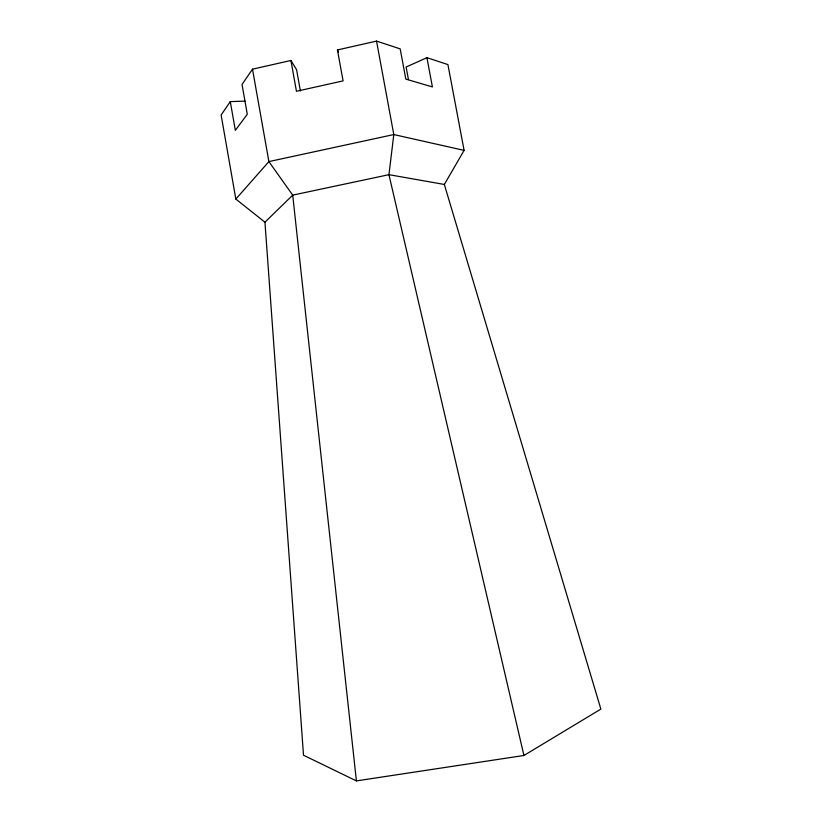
<?xml version="1.0" encoding="UTF-8"?>
<svg xmlns="http://www.w3.org/2000/svg" width="822" height="822" viewBox="0 0 822 822"><rect width="100%" height="100%" fill="white"/><g stroke="black" fill="none" stroke-linecap="round" stroke-linejoin="round"><path stroke-width="1.23" d="M245.028 101.106L230.283 101.62L221.128 115.008L235.842 199.078L264.951 222.197L303.503 755.223L356.399 780.9L523.933 755.48L600.872 709.088L444.342 184.457L464.101 150.375L447.928 64.589L426.926 57.674L406.109 67.024L408.452 79.58M300.4 90.975L296.567 69.654L290.926 60.479L252.498 69.171L242.028 84.461L247.288 114.248L235.339 130.359L230.283 101.62M235.842 199.078L268.886 161.595L393.8 134.561L464.101 150.375M264.951 222.197L292.714 195.133L388.94 174.675L444.342 184.457M290.926 60.479L296.454 91.283L343.082 80.885L337.441 49.947L376.538 41.1L400.191 48.878L405.811 79.087L432.403 86.927L426.926 57.674M337.441 49.947L338.459 52.053M523.933 755.48L388.94 174.675L393.8 134.561L376.538 41.1M252.498 69.171L268.886 161.595L292.714 195.133L356.399 780.9"/></g></svg>
